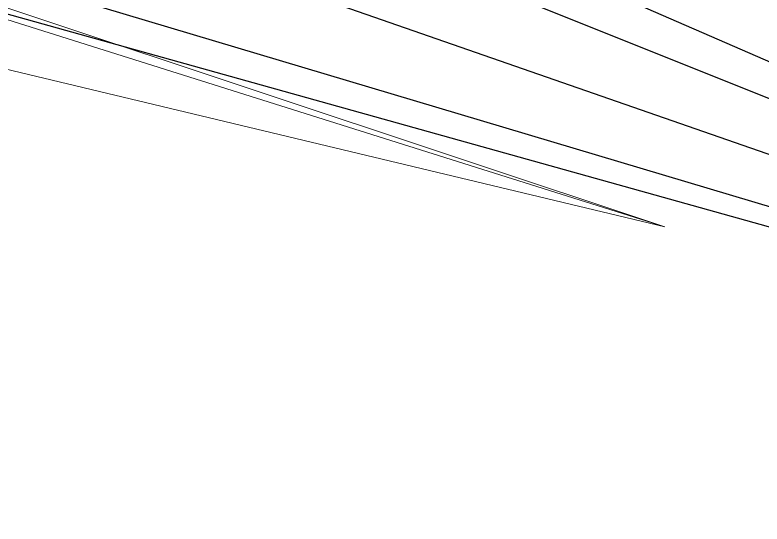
# Model space of a CAD drawing. Header units: metres. Extents: x -4 to 509425, y 7549 to 4732445.
# Drawn here: x 494402 to 498460, y 4713269 to 4716037 of the extents above; entities that cross this region are included whole.
import ezdxf

# ---------------------------------------------------------------- set-up
doc = ezdxf.new("R2010")
doc.units = ezdxf.units.M
doc.header["$LTSCALE"] = 0.01
doc.header["$MEASUREMENT"] = 0
doc.layers.add('Cruces no defindos en pyp', color=4, linetype='Continuous', lineweight=0)
doc.layers.add('Cruces no definidos proyecto', color=3, linetype='Continuous')

msp = doc.modelspace()

# ---------------------------------------------------------------- linework, layer by layer
at = {"layer": 'Cruces no defindos en pyp'}
for points in [[(485338.484, 4717902.965), (497932.468, 4714885.471)], [(489455.873, 4717559.369), (497932.468, 4714885.471)], [(490052.436, 4717509.343), (497932.468, 4714885.471)]]:
    msp.add_lwpolyline(points, dxfattribs=at)
at = {"layer": 'Cruces no definidos proyecto'}
for points in [[(493011.099, 4717780.666), (504279.564, 4713269.168)], [(488720.189, 4717620.762), (504279.564, 4713269.168)], [(491831.058, 4717598.482), (504279.564, 4713269.168)], [(490098.105, 4717505.775), (504279.564, 4713269.168)], [(494502.901, 4717522.618), (504279.564, 4713269.168)]]:
    msp.add_lwpolyline(points, dxfattribs=at)

doc.saveas('drawing.dxf')
